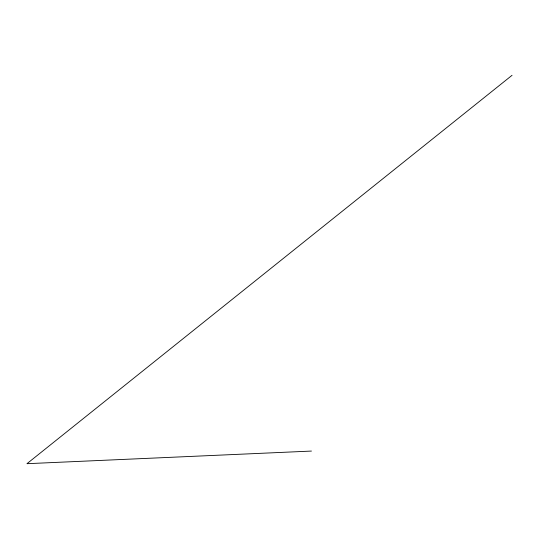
<?xml version="1.0" encoding="UTF-8"?>
<svg xmlns="http://www.w3.org/2000/svg" width="539" height="539" viewBox="0 0 539 539"><rect width="100%" height="100%" fill="white"/><g stroke="black" fill="none" stroke-linecap="round" stroke-linejoin="round"><path stroke-width="0.81" d="M512.05 75.305L26.95 463.695L311.454 451.069"/></g></svg>
